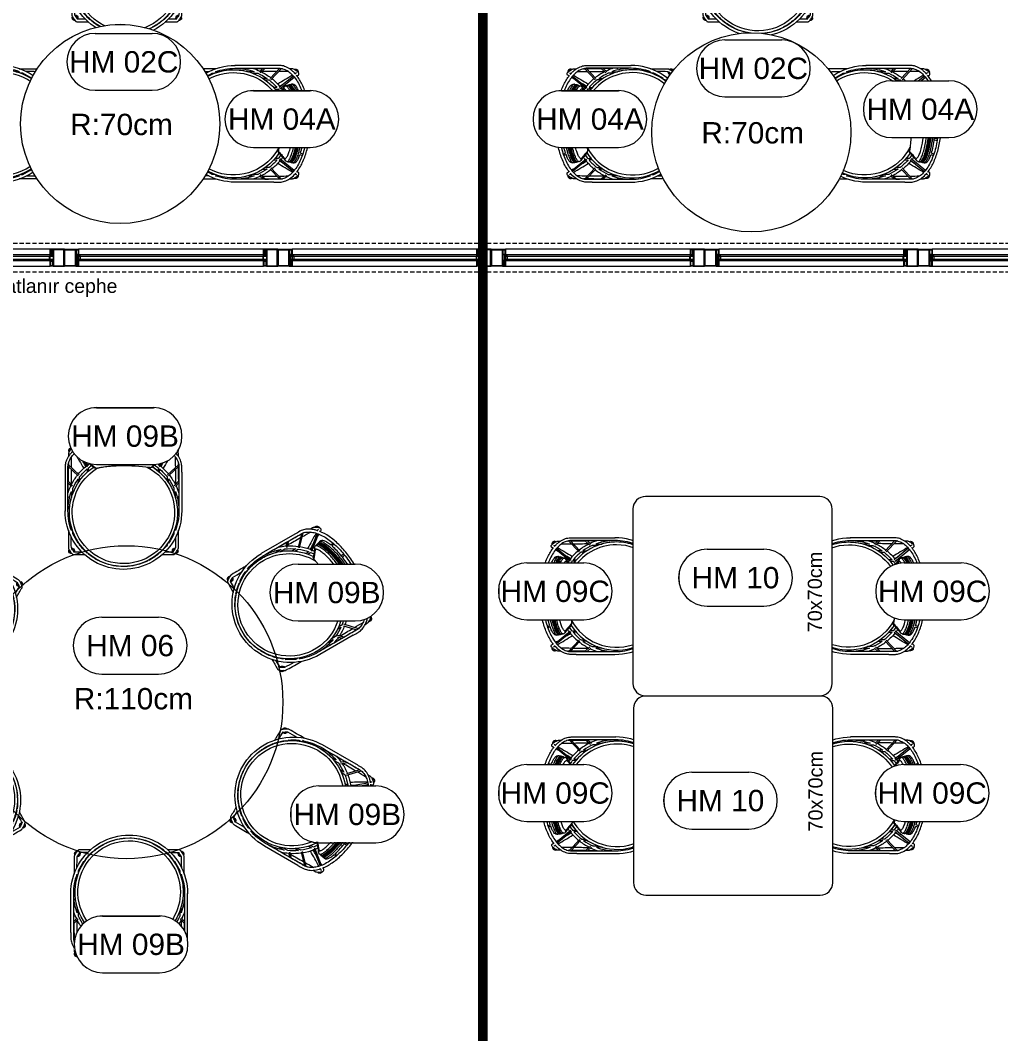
# Model space of a CAD drawing. Header units: millimetres. Extents: x 29001 to 40804, y -8833 to -5892.
# Drawn here: x 29922.5 to 30267.1, y -8442.9 to -8086.8 of the extents above; entities that cross this region are included whole.
import ezdxf
from ezdxf.enums import TextEntityAlignment as Align

# ---------------------------------------------------------------- set-up
doc = ezdxf.new("R2010")
doc.units = ezdxf.units.MM
for name, pattern in [('( Hidden )', [0.375, 0.25, -0.125]), ('DASHDOT2', [0.5, 0.25, -0.125, 0, -0.125]), ('DOT', [3.002, 0.002, -3])]:
    doc.linetypes.add(name, pattern=pattern)
doc.layers.get('0').update_dxf_attribs({"lineweight": 0})
for name, color, linetype, lineweight in [('Auto-Tarama', 251, 'Continuous', 0), ('wipeout', 254, 'Continuous', 0), ('xxx_Auto_Element_Dograma Cam', 140, 'Continuous', 0), ('xxx_Auto_Element_Dograma Ince', 245, 'Continuous', 0), ('xxx_Auto_Element_Dograma Metal', 211, 'Continuous', 0), ('xxx_Auto_Kaplama_Aluminyum', 133, 'Continuous', 0), ('xxx_Auto_Kaplama_Mermer Tarama', 45, 'Continuous', 0), ('xxx_Auto_SIGN_GENERAL', 51, 'Continuous', 0), ('xxx_Auto_Tefris_Tefris', 32, 'Continuous', 0), ('xxx_Auto_Yardimci_Isaret Genel', 51, 'Continuous', 0), ('xxx_Auto_Yardimci_Yazi', 7, 'Continuous', 0)]:
    doc.layers.add(name, color=color, linetype=linetype, lineweight=lineweight)
doc.layers.add('xxx_Auto_Mobilya_Ahsap', color=7, linetype='Continuous', lineweight=0, true_color=0x666666)
doc.styles.add('AUTOBAN', font='')
doc.styles.get("Standard").update_dxf_attribs({"font": 'arial.ttf'})
doc.styles.get('AUTOBAN').set_extended_font_data('Helvetica Normal Tr')

# ---------------------------------------------------------------- blocks, each defined once
blk = doc.blocks.new('2x2 kutu profil')
at = {"layer": 'xxx_Auto_Element_Dograma Metal', "linetype": 'Continuous'}
for points in [[(63241.45, 23662.14), (63242.45, 23662.14), (63242.45, 23660.14), (63241.45, 23660.14)], [(63241.65, 23661.94), (63242.25, 23661.94), (63242.25, 23660.34), (63241.65, 23660.34)]]:
    blk.add_lwpolyline(points, close=True, dxfattribs=at)
blk = doc.blocks.new('XXO')
at = {"layer": 'xxx_Auto_Element_Dograma Cam'}
for points in [[(-529, 1), (-595.5, 1), (-595.5, 0.6), (-529, 0.6)], [(-454, 1), (-520.5, 1), (-520.5, 0.6), (-454, 0.6)], [(-379, 1), (-445.5, 1), (-445.5, 0.6), (-379, 0.6)], [(-304, 1), (-370.5, 1), (-370.5, 0.6), (-304, 0.6)], [(-229, 1), (-295.5, 1), (-295.5, 0.6), (-229, 0.6)], [(-154, 1), (-220.5, 1), (-220.5, 0.6), (-154, 0.6)], [(-529, -0.6), (-595.5, -0.6), (-595.5, -1), (-529, -1)], [(-454, -0.6), (-520.5, -0.6), (-520.5, -1), (-454, -1)], [(-379, -0.6), (-445.5, -0.6), (-445.5, -1), (-379, -1)], [(-304, -0.6), (-370.5, -0.6), (-370.5, -1), (-304, -1)], [(-229, -0.6), (-295.5, -0.6), (-295.5, -1), (-229, -1)], [(-154, -0.6), (-220.5, -0.6), (-220.5, -1), (-154, -1)]]:
    blk.add_lwpolyline(points, close=True, dxfattribs=at)
for points in [[(-529, 0.6), (-529, -0.6), (-530.2, -0.6), (-530.2, 0.6), (-529, 0.6)], [(-520.5, 0.6), (-520.5, -0.6), (-519.3, -0.6), (-519.3, 0.6), (-520.5, 0.6)], [(-454, 0.6), (-454, -0.6), (-455.2, -0.6), (-455.2, 0.6), (-454, 0.6)], [(-445.5, 0.6), (-445.5, -0.6), (-444.3, -0.6), (-444.3, 0.6), (-445.5, 0.6)], [(-379, 0.6), (-379, -0.6), (-380.2, -0.6), (-380.2, 0.6), (-379, 0.6)], [(-370.5, 0.6), (-370.5, -0.6), (-369.3, -0.6), (-369.3, 0.6), (-370.5, 0.6)], [(-304, 0.6), (-304, -0.6), (-305.2, -0.6), (-305.2, 0.6), (-304, 0.6)], [(-295.5, 0.6), (-295.5, -0.6), (-294.3, -0.6), (-294.3, 0.6), (-295.5, 0.6)], [(-229, 0.6), (-229, -0.6), (-230.2, -0.6), (-230.2, 0.6), (-229, 0.6)], [(-220.5, 0.6), (-220.5, -0.6), (-219.3, -0.6), (-219.3, 0.6), (-220.5, 0.6)]]:
    blk.add_lwpolyline(points, dxfattribs=at)
at = {"layer": 'xxx_Auto_Element_Dograma Ince'}
for points in [[(-530, 3), (-595, 3), (-595, -3), (-530, -3)], [(-455, 3), (-520, 3), (-520, -3), (-455, -3)], [(-380, 3), (-445, 3), (-445, -3), (-380, -3)], [(-305, 3), (-370, 3), (-370, -3), (-305, -3)], [(-230, 3), (-295, 3), (-295, -3), (-230, -3)], [(-155, 3), (-220, 3), (-220, -3), (-155, -3)]]:
    blk.add_lwpolyline(points, close=True, dxfattribs=at)
at = {"layer": 'xxx_Auto_Element_Dograma Metal', "linetype": 'Continuous'}
for points in [[(-525, -3), (-525, 3), (-529, 3), (-529, -3)], [(-525.2, -2.8), (-525.2, 2.8), (-528.8, 2.8), (-528.8, -2.8)], [(-525, -3), (-525, 3), (-521, 3), (-521, -3)], [(-524.8, -2.8), (-524.8, 2.8), (-521.2, 2.8), (-521.2, -2.8)], [(-450, -3), (-450, 3), (-454, 3), (-454, -3)], [(-450.2, -2.8), (-450.2, 2.8), (-453.8, 2.8), (-453.8, -2.8)], [(-450, -3), (-450, 3), (-446, 3), (-446, -3)], [(-449.8, -2.8), (-449.8, 2.8), (-446.2, 2.8), (-446.2, -2.8)], [(-375, -3), (-375, 3), (-379, 3), (-379, -3)], [(-375.2, -2.8), (-375.2, 2.8), (-378.8, 2.8), (-378.8, -2.8)], [(-375, -3), (-375, 3), (-371, 3), (-371, -3)], [(-374.8, -2.8), (-374.8, 2.8), (-371.2, 2.8), (-371.2, -2.8)], [(-300, -3), (-300, 3), (-304, 3), (-304, -3)], [(-300.2, -2.8), (-300.2, 2.8), (-303.8, 2.8), (-303.8, -2.8)], [(-300, -3), (-300, 3), (-296, 3), (-296, -3)], [(-299.8, -2.8), (-299.8, 2.8), (-296.2, 2.8), (-296.2, -2.8)], [(-225, -3), (-225, 3), (-229, 3), (-229, -3)], [(-225.2, -2.8), (-225.2, 2.8), (-228.8, 2.8), (-228.8, -2.8)], [(-225, -3), (-225, 3), (-221, 3), (-221, -3)], [(-224.8, -2.8), (-224.8, 2.8), (-221.2, 2.8), (-221.2, -2.8)]]:
    blk.add_lwpolyline(points, close=True, dxfattribs=at)
at = {"layer": 'xxx_Auto_Kaplama_Aluminyum', "color": 1, "linetype": 'Continuous', "xscale": -1}
for p in [(62712.45, -23659.14), (62787.45, -23659.14), (62862.45, -23659.14), (62937.45, -23659.14), (63012.45, -23659.14)]:
    blk.add_blockref('2x2 kutu profil', p, dxfattribs=at)
at = {"layer": 'xxx_Auto_Kaplama_Aluminyum', "color": 1, "linetype": 'Continuous'}
for p in [(-63762.45, -23659.14), (-63687.45, -23659.14), (-63612.45, -23659.14), (-63537.45, -23659.14), (-63462.45, -23659.14)]:
    blk.add_blockref('2x2 kutu profil', p, dxfattribs=at)
at = {"layer": 'xxx_Auto_Kaplama_Aluminyum', "color": 1, "linetype": 'Continuous', "rotation": 180}
for p in [(62712.45, 23659.14), (62787.45, 23659.14), (62862.45, 23659.14), (62937.45, 23659.14), (63012.45, 23659.14)]:
    blk.add_blockref('2x2 kutu profil', p, dxfattribs=at)
at = {"layer": 'xxx_Auto_Kaplama_Aluminyum', "color": 1, "linetype": 'Continuous', "xscale": -1, "rotation": 180}
for p in [(-63762.45, 23659.14), (-63687.45, 23659.14), (-63612.45, 23659.14), (-63537.45, 23659.14), (-63462.45, 23659.14)]:
    blk.add_blockref('2x2 kutu profil', p, dxfattribs=at)
blk = doc.blocks.new('TÜM LAYOOUT')
at = {"color": 8, "linetype": '( Hidden )', "lineweight": 0, "ltscale": 6, "true_color": 0x7e8186}
for p, q in [((1312.26, -1843.45), (724.26, -1843.45)), ((1312.26, -1853.45), (724.26, -1853.45))]:
    blk.add_line(p, q, dxfattribs=at)
at = {"color": 3}
blk.add_blockref('XXO', (1318.26, -1848.45), dxfattribs=at)
at = {"color": 8, "lineweight": 0, "true_color": 0x6e6e6e, "insert": (726.73, -1855.91), "char_height": 4.875, "attachment_point": 1}
blk.add_mtext_dynamic_auto_height_columns('Mevcut kayar katlanır cephe', width=338.6232, gutter_width=1, height=10.15, count=1, dxfattribs=at)
blk = doc.blocks.new('THC PLAN')
at = {"linetype": 'Continuous'}
blk.add_wipeout([(1592.84, -948.22), (1593.27, -911.48), (1597.33, -907.91), (1608.94, -904.92), (1618.54, -904.84), (1628.14, -907.26), (1634.76, -910.81), (1635.32, -948.21), (1631.21, -948.78), (1626.45, -950.79), (1620.72, -953.05), (1612.25, -953.37), (1605.07, -952), (1598.78, -948.45)], dxfattribs=at).translate(0, 0, 41.86).dxf.layer = 'wipeout'
for p, q in [((1608.45, -908.12), (1608.24, -907.14)), ((1608.74, -907.06), (1608.95, -908.05)), ((1613.88, -907.71), (1613.88, -906.67)), ((1614.38, -906.67), (1614.38, -907.72)), ((1619.31, -908.07), (1619.52, -907.06)), ((1620.02, -907.14), (1619.8, -908.14)), ((1597.74, -911.27), (1601.84, -916.33)), ((1603.32, -909.32), (1602.99, -908.48)), ((1603.46, -908.31), (1603.78, -909.14)), ((1624.43, -909.27), (1624.8, -908.31)), ((1625.27, -908.48), (1624.9, -909.43)), ((1626.42, -916.33), (1630.52, -911.27)), ((1601.41, -916.6), (1597.36, -911.59)), ((1630.91, -911.59), (1626.85, -916.6)), ((1593.63, -918.47), (1593.63, -932.04)), ((1598.24, -919.78), (1594.64, -916.39)), ((1594.71, -915.76), (1598.64, -919.47)), ((1601.41, -918.52), (1601.41, -917.37)), ((1601.91, -916.95), (1601.91, -918.09)), ((1624.58, -916.77), (1624.58, -916.77)), ((1626.35, -918.09), (1626.35, -916.95)), ((1626.85, -917.37), (1626.85, -918.52)), ((1629.63, -919.47), (1633.56, -915.76)), ((1633.62, -916.39), (1630.02, -919.78)), ((1634.63, -918.47), (1634.63, -932.15)), ((1594.63, -921.55), (1596.25, -923.25)), ((1598.24, -922.22), (1598.24, -920.84)), ((1598.74, -920.17), (1598.74, -921.49)), ((1629.52, -921.49), (1629.52, -920.17)), ((1630.02, -920.84), (1630.02, -922.22)), ((1632.01, -923.25), (1633.63, -921.55)), ((1595.86, -923.57), (1594.63, -922.27)), ((1595.86, -927.42), (1595.86, -925.33)), ((1596.36, -924.11), (1596.36, -925.91)), ((1631.9, -925.91), (1631.9, -924.11)), ((1633.63, -922.27), (1632.4, -923.57)), ((1632.4, -925.33), (1632.4, -927.42)), ((1594.63, -926.8), (1594.85, -927.56)), ((1633.41, -927.56), (1633.63, -926.8)), ((1595.86, -938.96), (1595.86, -937.86)), ((1596.36, -939.36), (1596.36, -940.18)), ((1631.9, -940.18), (1631.9, -939.37)), ((1632.4, -937.86), (1632.4, -938.96)), ((1598.24, -943.45), (1598.24, -943.06)), ((1630.02, -943.06), (1630.02, -943.45)), ((1598.74, -943.78), (1598.74, -944.12)), ((1601.41, -946.92), (1601.41, -946.75)), ((1626.85, -946.75), (1626.85, -946.92)), ((1629.52, -944.12), (1629.52, -943.78)), ((1601.91, -947.19), (1601.91, -947.34)), ((1605.2, -949.48), (1605.2, -949.41)), ((1605.7, -949.67), (1605.7, -949.73)), ((1622.56, -949.73), (1622.56, -949.67)), ((1623.06, -949.41), (1623.06, -949.48)), ((1626.35, -947.34), (1626.35, -947.19)), ((1609.43, -951.07), (1609.43, -951.05)), ((1609.93, -951.17), (1609.93, -951.19)), ((1614.38, -951.64), (1614.38, -951.64)), ((1618.33, -951.19), (1618.33, -951.17)), ((1618.83, -951.05), (1618.83, -951.07))]:
    blk.add_line(p, q)
for centre, radius, start, end in [((1614.2, -948.19), 40.47, 94.8315, 95.6642), ((1595.91, -910.88), 1, 90.2693, 208.0879), ((1595.9, -910.88), 0.9, 85.2765, 203.3664), ((1595.91, -910.86), 0.978, 80.4544, 90.5627), ((1564.68, -929.7), 36.95, 30.447, 31.4039), ((1600.57, -914.16), 5.21, 141.4282, 145.6715), ((-260.29, -2019.91), 2163.75, 30.80378, 30.82388), ((3451.31, -1997.69), 2120.39, 149.17602, 149.19653), ((1663.58, -929.7), 36.94, 148.596, 149.5531), ((1627.65, -914.2), 5.27, 34.3541, 38.5485), ((1632.35, -910.86), 0.978, 89.4373, 99.5464), ((1632.36, -910.88), 0.9, 336.3666, 94.7195), ((1632.36, -910.88), 1, 331.8971, 89.7497), ((-46923.15, -394.15), 48521.73, 359.382869, 359.387008), ((297068.66, 175160.92), 343955.08, 210.7908923, 210.7919123), ((18363.75, 9073.41), 19513.8, 210.787593, 210.792986), ((1116.15, -1004.87), 493.16, 10.8161, 10.8849), ((1600.74, -912.29), 0.197, 190.729, 239.4928), ((1569.61, -954.34), 52.12, 53.462, 53.476), ((1600.86, -912.87), 0.2, 190.7761, 223.5898), ((1600.85, -912.88), 0.195, 223.4279, 239.6177), ((1114.71, -1005.15), 494.62, 10.6325, 10.7011), ((1601.7, -913.75), 0.866, 189.3738, 279.2988), ((1569.48, -955.03), 51.51, 48.1472, 51.9769), ((1646.83, -943.52), 34.8, 124.6874, 130.2411), ((-13877.25, 8324.46), 18049.53, 329.204559, 329.210392), ((1884.95, -986.93), 267.55, 164.1343, 164.2614), ((1627.51, -913.35), 0.198, 297.5581, 312.6002), ((1627.5, -913.35), 0.209, 312.4896, 342.9657), ((1887.01, -987.52), 269.69, 164.0082, 164.0495), ((1627.67, -912.78), 0.203, 296.7937, 344.0611), ((1648.5, -945.32), 38.43, 122.6419, 122.6613), ((1889.25, -988.16), 272.02, 163.7985, 163.9236), ((149344.79, -88940.49), 171954.48, 149.2075374, 149.2095778), ((50151.07, -394.15), 48521.39, 180.612992, 180.617131), ((-174535.59, 977.81), 176140.55, 359.3821298, 359.3837966), ((-84176.07, 5.7), 85775.8, 359.3844292, 359.3847095), ((1614.13, -932.64), 19, 122.793, 0.0008), ((-412725.86, 3543.07), 414345.63, 359.3824647, 359.3831882), ((1614.13, -932.64), 18, 117.59, 0.0008), ((1614.02, -932.03), 20.34, 129.2367, 140.661), ((1614.03, -932.05), 19.36, 130.6829, 142.1514), ((1600.81, -917.19), 0.488, 118.4283, 144.886), ((1614.19, -932.24), 20.61, 125.0952, 127.857), ((1614.19, -932.24), 19.61, 124.3323, 128.778), ((1614.16, -932.7), 19.07, 122.7793, 129.9888), ((1604.38, -916.07), 0.807, 227.9853, 276.9377), ((1614.44, -962.53), 46.36, 81.6537, 86.4291), ((1614.13, -932.64), 18, 0.0079, 60.5484), ((1623.87, -916.4), 0.733, 260.9271, 310.9473), ((1614.13, -932.64), 19, 0.0079, 56.645), ((1614.08, -932.23), 19.6, 51.2236, 55.021), ((1614.07, -932.24), 20.61, 52.1425, 54.1372), ((1614.23, -932.05), 19.36, 37.8462, 49.3143), ((1614.25, -932.03), 20.33, 39.3378, 50.7645), ((415951.98, 3543.04), 414343.49, 180.6168118, 180.6175353), ((87404.05, 5.7), 85775.52, 180.6152905, 180.6155707), ((177763.61, 977.8), 176140.31, 180.6162034, 180.6178702), ((1614.25, -932.22), 20.63, 142.0473, 152.9751), ((1614.22, -932.2), 19.6, 144.5757, 155.6342), ((1614.23, -932.71), 19.13, 144.0882, 146.7268), ((1614.03, -932.7), 19.11, 33.256, 35.8973), ((1614.06, -932.2), 19.59, 24.3634, 35.4291), ((1614.01, -932.22), 20.64, 27.0261, 37.9514), ((1613.96, -932.08), 20.31, 154.4617, 162.0598), ((1614.2, -932.16), 19.57, 159.5687, 178.2071), ((349183.86, -4670.25), 347609.36, 179.3822299, 179.3827779), ((1595.22, -925.69), 0.547, 141.6908, 178.2924), ((1614.07, -932.16), 19.56, 0.343, 20.4337), ((1614.31, -932.08), 20.3, 17.9379, 25.5392), ((1633.04, -925.69), 0.547, 1.7075, 38.3186), ((-345954.87, -4670.24), 347608.63, 0.6172221, 0.6177701), ((1614.15, -932.63), 19.02, 159.3031, 164.1022), ((1614.09, -932.64), 19.04, 0.0133, 15.9291), ((1614.13, -932.15), 20.5, 179.7042, 0.2959), ((1614.19, -932.13), 19.56, 180.031, 200.4327), ((1614.1, -932.63), 19.03, 339.278, 359.9877), ((1614.07, -932.13), 19.56, 339.5661, 359.9696), ((1614.19, -932.6), 19.07, 200.7714, 215.8967), ((1632.98, -938.83), 0.515, 328.5381, 348.5813), ((4065.95, -924.18), 2470.22, 180.397, 180.4842), ((1614.21, -932.09), 19.59, 204.3627, 215.4282), ((1614.12, -932.64), 19.01, 312.0405, 326.7493), ((1614.05, -932.09), 19.59, 324.5737, 335.6366), ((-889.11, -923.77), 2521.64, 359.51618, 359.6016), ((1595.9, -946.08), 0.999, 180.1266, 275.5049), ((1595.9, -946.08), 0.899, 156.6331, 270.4107), ((1604.7, -940.18), 10.1, 208.4626, 218.5795), ((1595.9, -946.08), 1, 355.3101, 92.3742), ((1595.9, -946.08), 0.899, 349.4504, 89.1333), ((1598.82, -5280.97), 4334.49, 89.99144, 90.02914), ((1595.93, -946.09), 0.869, 338.6947, 349.6935), ((1595.92, -946.09), 0.974, 336.4929, 349.6812), ((1595.95, -946.08), 0.946, 349.3656, 355.317), ((1614.03, -932.25), 19.35, 217.8474, 229.3188), ((1614.24, -932.25), 19.35, 310.6809, 322.1522), ((1629.44, -5280.93), 4334.46, 89.97086, 90.00856), ((1632.36, -946.08), 1, 87.6256, 184.6899), ((1632.31, -946.08), 0.946, 184.683, 190.6344), ((1632.34, -946.09), 0.975, 190.3184, 203.5021), ((1632.36, -946.08), 0.899, 90.8663, 190.5496), ((1623.37, -940.04), 10.34, 321.4895, 331.2152), ((1632.33, -946.09), 0.869, 190.3065, 201.3053), ((1632.36, -946.08), 0.999, 264.5046, 359.8638), ((1632.36, -946.08), 0.899, 268.6642, 23.372), ((1632.39, -946.07), 0.976, 359.5151, 27.8367), ((1600.71, -946.98), 0.499, 236.2994, 259.2635), ((1614.19, -932.55), 19.1, 230.0016, 241.9381), ((1614.2, -932.04), 19.63, 231.2306, 242.7134), ((1614.15, -932.58), 19.06, 243.7062, 265.5193), ((1614.09, -932.25), 19.38, 244.3599, 256.088), ((1614.17, -932.26), 19.38, 283.91, 295.6403), ((1614.08, -932.55), 19.1, 296.3579, 309.977), ((1614.06, -932.04), 19.63, 297.2867, 308.7696), ((1614.15, -932.06), 19.59, 257.567, 265.6333), ((1614.13, -932.27), 19.38, 270.7456, 272.5678), ((1614.12, -932.07), 19.58, 272.6119, 282.4335), ((1614.11, -932.55), 19.09, 277.8507, 284.309)]:
    blk.add_arc(centre, radius, start, end)
for points, knots in [([(1633.63, -932.15), (1633.63, -928.56), (1633.63, -923.88), (1633.63, -918.7), (1633.63, -916.97), (1633.61, -915.77), (1633.26, -914.51), (1632.34, -912.98), (1631, -911.6), (1628.69, -909.89), (1624.97, -908.2), (1619.8, -906.95), (1614.12, -906.53), (1608.48, -906.95), (1603.31, -908.19), (1599.58, -909.89), (1597.25, -911.6), (1595.91, -913), (1594.99, -914.52), (1594.66, -915.78), (1594.63, -916.95), (1594.63, -918.63), (1594.63, -921.61), (1594.63, -926.3), (1594.63, -929.94), (1594.63, -932.15)], [0, 0, 0, 0, 10.76451, 14.024069, 15.555245, 15.941019, 17.620949, 19.411439, 21.291586, 23.347652, 28.009803, 33.466332, 39.246754, 45.02672, 50.416088, 55.123917, 57.239292, 59.076888, 60.892815, 62.543481, 62.92004, 64.407062, 67.565743, 71.876191, 78.483634, 78.483634, 78.483634, 78.483634]), ([(1597.08, -910.51), (1598.11, -909.7), (1600.5, -908.28), (1604.62, -906.79), (1609.26, -905.87), (1614.15, -905.57), (1619.06, -905.88), (1623.7, -906.8), (1627.81, -908.3), (1630.18, -909.72), (1631.18, -910.51)], [0, 0, 0, 0, 3.921864, 8.309993, 13.091815, 18.083368, 22.974007, 27.823927, 32.224374, 36.05482, 36.05482, 36.05482, 36.05482]), ([(1603.78, -909.14), (1604.58, -908.89), (1606.28, -908.46), (1609.88, -907.87), (1614.41, -907.58), (1619.64, -907.99), (1622.9, -908.75), (1624.43, -909.27)], [0, 0, 0, 0, 2.511515, 5.247937, 10.953451, 16.085332, 20.943932, 20.943932, 20.943932, 20.943932]), ([(1593.63, -918.47), (1593.64, -917.81), (1593.61, -916.97), (1593.68, -915.56), (1594.07, -914.15), (1595.1, -912.36), (1596.16, -911.3), (1596.75, -910.79)], [0, 0, 0, 0, 1.986445, 2.527254, 4.232645, 6.326212, 8.682617, 8.682617, 8.682617, 8.682617]), ([(1594.81, -912.94), (1594.81, -912.65), (1594.82, -912.32), (1594.82, -911.87), (1594.96, -911.42), (1595.34, -910.77), (1595.82, -910.12), (1596.28, -909.69), (1596.71, -909.62), (1596.98, -909.79), (1597.14, -910.05), (1597.24, -910.22), (1597.31, -910.34)], [0, 0, 0, 0, 0.880915, 0.993849, 1.346591, 2.269542, 3.256294, 3.760106, 4.149937, 4.470063, 4.670286, 5.067906, 5.067906, 5.067906, 5.067906]), ([(1600.42, -911.64), (1600.41, -911.53), (1600.42, -911.3), (1600.58, -910.84), (1601.09, -910.3), (1602.06, -909.76), (1602.84, -909.45), (1603.31, -909.29)], [0, 0, 0, 0, 0.338025, 0.68305, 1.454174, 2.518494, 3.984482, 3.984482, 3.984482, 3.984482]), ([(1628.03, -912.26), (1628.06, -912.17), (1628, -911.96), (1627.76, -911.68), (1627.37, -911.36), (1626.56, -910.87), (1625.22, -910.28), (1622.71, -909.45), (1619.97, -908.89), (1617.13, -908.57), (1614.75, -908.46), (1610.9, -908.53), (1607.33, -908.98), (1604.5, -909.66), (1603.23, -910.04), (1602.2, -910.4), (1601.29, -910.84), (1600.81, -911.14), (1600.5, -911.44), (1600.42, -911.66), (1600.44, -911.75)], [0, 0, 0, 0, 0.278376, 0.622174, 1.101377, 1.776557, 3.467846, 5.471554, 9.70769, 11.850074, 14.034591, 16.85395, 23.401701, 24.800898, 25.582134, 27.367063, 28.053406, 28.640071, 29.045823, 29.318055, 29.318055, 29.318055, 29.318055]), ([(1627.86, -912.83), (1627.89, -912.74), (1627.84, -912.53), (1627.6, -912.25), (1627.22, -911.94), (1626.42, -911.45), (1625.11, -910.86), (1622.65, -910.04), (1619.24, -909.34), (1615.52, -909.04), (1610.96, -909.13), (1607.51, -909.54), (1604.63, -910.24), (1603.35, -910.61), (1602.21, -911.02), (1601.33, -911.46), (1600.89, -911.75), (1600.61, -912.02), (1600.53, -912.24), (1600.55, -912.33)], [0, 0, 0, 0, 0.277702, 0.618512, 1.091914, 1.757706, 3.423591, 5.396429, 9.506247, 13.871508, 16.559288, 23.186824, 24.264895, 25.436055, 27.176987, 27.899431, 28.370671, 28.773552, 29.045239, 29.045239, 29.045239, 29.045239]), ([(1627.76, -913.21), (1627.78, -913.12), (1627.73, -912.91), (1627.49, -912.63), (1627.12, -912.32), (1626.33, -911.83), (1625.03, -911.25), (1622.6, -910.44), (1619.21, -909.73), (1615.51, -909.43), (1610.97, -909.52), (1607.54, -909.94), (1604.67, -910.63), (1603.4, -911), (1602.27, -911.41), (1601.4, -911.85), (1600.96, -912.14), (1600.69, -912.41), (1600.6, -912.63), (1600.62, -912.72)], [0, 0, 0, 0, 0.276857, 0.615332, 1.083989, 1.743361, 3.392434, 5.344886, 9.417286, 13.762083, 16.446861, 23.042581, 24.113255, 25.276096, 27.004477, 27.721281, 28.188925, 28.589676, 28.860721, 28.860721, 28.860721, 28.860721]), ([(1600.61, -912.61), (1600.62, -912.51), (1600.7, -912.29), (1600.98, -912), (1601.41, -911.7), (1602.26, -911.26), (1603.66, -910.73), (1606.94, -909.86), (1610.8, -909.36), (1614.59, -909.27), (1617.1, -909.39), (1619.47, -909.65), (1621.63, -910.06), (1623.56, -910.59), (1625.09, -911.11), (1626.36, -911.69), (1627.12, -912.18), (1627.5, -912.49), (1627.73, -912.81), (1627.78, -913.03), (1627.77, -913.12)], [0, 0, 0, 0, 0.299857, 0.688409, 1.212511, 1.856299, 3.561617, 5.708866, 12.030256, 15.183819, 17.082644, 19.555489, 22.346767, 23.656596, 25.571171, 27.191727, 27.809975, 28.30105, 28.668251, 28.958914, 28.958914, 28.958914, 28.958914]), ([(1627.7, -913.4), (1627.73, -913.31), (1627.67, -913.1), (1627.44, -912.82), (1627.07, -912.51), (1626.28, -912.03), (1624.99, -911.44), (1622.58, -910.63), (1619.2, -909.93), (1615.51, -909.63), (1610.98, -909.72), (1607.55, -910.13), (1604.69, -910.83), (1603.43, -911.19), (1602.3, -911.61), (1601.44, -912.04), (1601, -912.34), (1600.72, -912.6), (1600.64, -912.82), (1600.66, -912.91)], [0, 0, 0, 0, 0.276638, 0.614131, 1.080881, 1.737163, 3.377868, 5.320178, 9.373954, 13.708549, 16.391827, 22.971683, 24.038674, 25.197375, 26.919507, 27.633832, 28.100026, 28.499849, 28.770724, 28.770724, 28.770724, 28.770724]), ([(1627.59, -913.79), (1627.62, -913.69), (1627.57, -913.49), (1627.34, -913.21), (1626.96, -912.9), (1626.19, -912.41), (1624.91, -911.83), (1622.52, -911.02), (1619.17, -910.33), (1615.5, -910.03), (1610.99, -910.12), (1607.57, -910.53), (1604.73, -911.22), (1603.48, -911.59), (1602.36, -912), (1601.5, -912.43), (1601.07, -912.73), (1600.79, -912.99), (1600.71, -913.21), (1600.73, -913.3)], [0, 0, 0, 0, 0.276621, 0.612525, 1.076377, 1.726712, 3.35076, 5.272889, 9.289591, 13.603837, 16.284117, 22.83233, 23.891984, 25.042448, 26.752132, 27.462175, 27.926158, 28.324409, 28.59525, 28.59525, 28.59525, 28.59525]), ([(1600.72, -913.2), (1600.73, -913.1), (1600.8, -912.88), (1601.07, -912.59), (1601.5, -912.29), (1602.36, -911.84), (1603.75, -911.32), (1606.44, -910.6), (1610.22, -910.01), (1614.8, -909.81), (1619.22, -910.15), (1622.61, -910.88), (1625, -911.69), (1626.23, -912.27), (1626.97, -912.75), (1627.34, -913.07), (1627.57, -913.38), (1627.62, -913.6), (1627.61, -913.7)], [0, 0, 0, 0, 0.298109, 0.672222, 1.181866, 1.847501, 3.58322, 5.631914, 10.203243, 15.02391, 19.387936, 23.475016, 25.395043, 26.937474, 27.549506, 28.042589, 28.40077, 28.694057, 28.694057, 28.694057, 28.694057]), ([(1600.84, -913.89), (1600.82, -913.79), (1600.9, -913.59), (1601.16, -913.33), (1601.56, -913.04), (1602.39, -912.61), (1603.79, -912.08), (1606.47, -911.36), (1610.26, -910.77), (1614.78, -910.57), (1619.11, -910.91), (1622.4, -911.61), (1624.74, -912.39), (1625.96, -912.95), (1626.75, -913.43), (1627.14, -913.74), (1627.4, -914.05), (1627.46, -914.27), (1627.43, -914.36)], [0, 0, 0, 0, 0.278877, 0.621533, 1.095914, 1.760487, 3.415037, 5.578987, 10.091194, 14.876802, 19.142059, 23.109684, 24.91948, 26.554393, 27.129029, 27.676229, 28.060521, 28.328174, 28.328174, 28.328174, 28.328174]), ([(1624.9, -909.43), (1625.17, -909.54), (1625.68, -909.74), (1626.56, -910.16), (1627.39, -910.65), (1628.03, -911.37), (1628.11, -911.93), (1628.05, -912.17)], [0, 0, 0, 0, 0.854425, 1.667052, 2.902407, 3.750177, 4.494991, 4.494991, 4.494991, 4.494991]), ([(1630.95, -910.34), (1631.02, -910.22), (1631.12, -910.05), (1631.28, -909.79), (1631.56, -909.62), (1631.98, -909.69), (1632.44, -910.12), (1632.91, -910.76), (1633.3, -911.42), (1633.44, -911.87), (1633.45, -912.32), (1633.45, -912.65), (1633.45, -912.94)], [0, 0, 0, 0, 0.397513, 0.599592, 0.923848, 1.307284, 1.812926, 2.777218, 3.722785, 4.073147, 4.186061, 5.067708, 5.067708, 5.067708, 5.067708]), ([(1631.51, -910.79), (1631.81, -911.04), (1632.36, -911.56), (1633.34, -912.68), (1634.19, -914.12), (1634.58, -915.55), (1634.65, -916.97), (1634.62, -917.81), (1634.63, -918.47)], [0, 0, 0, 0, 1.165515, 2.298684, 4.425887, 6.153316, 6.688381, 8.682163, 8.682163, 8.682163, 8.682163]), ([(1601.84, -914.6), (1601.82, -914.51), (1601.9, -914.33), (1602.14, -914.09), (1602.51, -913.83), (1603.28, -913.43), (1604.57, -912.96), (1607.05, -912.31), (1610.53, -911.78), (1614.71, -911.6), (1618.72, -911.89), (1621.76, -912.52), (1623.93, -913.22), (1625.2, -913.79), (1626.02, -914.3), (1626.38, -914.72), (1626.43, -914.92), (1626.41, -915)], [0, 0, 0, 0, 0.259541, 0.576073, 1.010427, 1.622498, 3.14659, 5.139082, 9.305189, 13.701852, 17.654608, 21.343981, 22.998248, 24.493832, 25.517481, 25.87179, 26.120974, 26.120974, 26.120974, 26.120974]), ([(1626.41, -915), (1625.97, -915.32), (1625.33, -915.81), (1624.51, -916.47), (1624.07, -916.85), (1623.82, -917.06), (1623.77, -917.11), (1623.75, -917.11), (1623.73, -917.11), (1623.7, -917.1), (1623.3, -917.02), (1622.73, -916.91), (1622.01, -916.79), (1621.33, -916.68), (1620.45, -916.56), (1618.84, -916.36), (1617, -916.22), (1612.19, -916.09), (1608.12, -916.35), (1604.64, -916.84), (1604.47, -916.86), (1604.37, -916.78), (1603.9, -916.34), (1603.27, -915.79), (1602.48, -915.12), (1602.09, -914.8), (1601.84, -914.6)], [0, 0, 0, 0, 1.638122, 2.407606, 3.164681, 3.377744, 3.380052, 3.389163, 3.423595, 3.452493, 3.460983, 4.66918, 5.166854, 5.667294, 6.73481, 7.820974, 10.55463, 12.251255, 22.267831, 22.760393, 22.783016, 22.786224, 23.134341, 24.725115, 25.26913, 26.243946, 26.243946, 26.243946, 26.243946]), ([(1626.41, -915), (1626.47, -915.02), (1626.57, -915.03), (1626.79, -915.02), (1627.16, -914.87), (1627.37, -914.58), (1627.43, -914.36)], [0, 0, 0, 0, 0.167666, 0.321649, 0.644728, 1.334715, 1.334715, 1.334715, 1.334715]), ([(1596.5, -947.47), (1596.39, -947.45), (1596.22, -947.34), (1596, -947.09), (1595.62, -946.6), (1595.25, -946.03), (1594.94, -945.49), (1594.82, -945.21), (1594.82, -944.88), (1594.8, -942.8), (1594.79, -940.79), (1594.77, -938.93)], [0, 0, 0, 0, 0.34068, 0.599078, 0.989648, 2.195656, 2.619669, 2.869219, 3.117296, 3.578898, 9.1396, 9.1396, 9.1396, 9.1396]), ([(1633.49, -938.93), (1633.48, -940.94), (1633.46, -943.01), (1633.45, -945.09), (1633.43, -945.26), (1633.32, -945.49), (1633.01, -946.03), (1632.64, -946.6), (1632.26, -947.09), (1632.05, -947.34), (1631.87, -947.45), (1631.76, -947.47)], [0, 0, 0, 0, 6.022079, 6.190929, 6.26967, 6.514877, 6.943839, 8.152033, 8.537297, 8.799681, 9.139602, 9.139602, 9.139602, 9.139602]), ([(1600.52, -947.48), (1599.22, -947.48), (1597.88, -947.48), (1596.54, -947.48), (1596.5, -947.47)], [0, 0, 0, 0, 3.901896, 4.019045, 4.019045, 4.019045, 4.019045]), ([(1631.76, -947.47), (1631.72, -947.48), (1630.38, -947.48), (1629.04, -947.48), (1627.74, -947.48)], [0, 0, 0, 0, 0.118356, 4.019062, 4.019062, 4.019062, 4.019062])]:
    blk.add_open_spline(points, degree=3, knots=knots)
blk = doc.blocks.new('*U139')
at = {"layer": 'xxx_Auto_Tefris_Tefris', "xscale": -1}
blk.add_blockref('THC PLAN', (1614.08, 929.11, -20.93), dxfattribs=at)
blk = doc.blocks.new('*U138')
at = {"color": 0, "linetype": 'ByBlock', "lineweight": -2, "transparency": 16777216}
blk.add_blockref('*U139', (22504.95, 4637.74, 20.93), dxfattribs=at)
for p, rotation in [((22566.24, 4603.46, 20.93), 299.9999999999999), ((22444.62, 4601.8, 20.93), 59.99999999999997), ((22445.57, 4531.58, 20.93), 120), ((22567.2, 4533.24, 20.93), 239.9999999999999), ((22506.86, 4497.3, 20.93), 180)]:
    blk.add_blockref('*U139', p, dxfattribs=dict(at, rotation=rotation))
blk = doc.blocks.new('octagon kare')
at = {"ltscale": 10}
blk.add_wipeout([(0.01, 37.55), (30.64, 37.54), (32, 37.32), (33.06, 36.81), (33.73, 36.26), (34.33, 35.51), (34.8, 34.52), (34.99, 33.63), (34.99, -28.1), (34.75, -29.52), (34.34, -30.38), (33.7, -31.19), (32.7, -31.94), (32.7, -31.94), (31.64, -32.35), (31.64, -32.47), (-30.65, -32.45), (-31.72, -32.31), (-33.74, -31.16), (-34.75, -29.6), (-35.02, -28.07), (-35, 33.19), (-34.36, 35.46), (-33.71, 36.28), (-33.71, 36.28), (-31.69, 37.43), (-31.69, 37.57), (-26.45, 37.56)], dxfattribs=at).dxf.layer = 'wipeout'
at = {"layer": 'xxx_Auto_Mobilya_Ahsap', "linetype": 'Continuous', "lineweight": 0, "flags": 128}
blk.add_lwpolyline([(30.64, 37.54), (-30.62, 37.56, 0.414214), (-35, 33.19), (-35.02, -28.07, 0.414214), (-30.65, -32.45), (30.61, -32.47, 0.414214), (34.99, -28.1), (35.01, 33.16, 0.414214)], format="xyb", close=True, dxfattribs=at)
at = {"layer": 'xxx_Auto_Yardimci_Yazi', "linetype": 'DOT', "insert": (-12.7, -23.87), "char_height": 5, "width": 66.6648, "attachment_point": 1, "style": 'AUTOBAN'}
blk.add_mtext('70x70cm', dxfattribs=at)
blk = doc.blocks.new('msasa')
blk.add_wipeout([(5.09, 124.12), (12.02, 123.66), (17, 122.45), (23.04, 119.85), (29.4, 115.39), (33.18, 111.49), (36.89, 106.05), (39.68, 99.52), (41.01, 93.24), (41.2, 87.32), (40.07, 80.14), (36.97, 72.37), (34.17, 68.03), (31.22, 64.62), (25.26, 59.75), (20.23, 57.05), (16.32, 55.62), (11.79, 54.58), (8.45, 54.21), (3.44, 54.26), (-0.3, 54.76), (-3.63, 55.57), (-7.17, 56.82), (-10.96, 58.66), (-14.68, 61.09), (-17.75, 63.67), (-21.18, 67.41), (-23.79, 71.18), (-25.64, 74.72), (-27.08, 78.47), (-28.25, 83.21), (-28.75, 88.83), (-28.17, 95.49), (-27.41, 98.75), (-25.85, 103.1), (-24, 106.76), (-20.72, 111.46), (-16.72, 115.55), (-12.55, 118.67), (-6.08, 121.9), (-0.58, 123.47), (2.73, 123.97)]).dxf.layer = 'wipeout'
at = {"layer": 'xxx_Auto_Tefris_Tefris'}
blk.add_circle((6.25, 89.14), 35, dxfattribs=at)
at = {"color": 251, "lineweight": 0, "true_color": 0x636466}
blk.add_text('R:70cm', height=7.5, dxfattribs=at).set_placement((-11.32, 85.21))
blk = doc.blocks.new('MOBİLYALAR')
blk.add_blockref('*U138', (-21690.89, -6572.12))
at = {"layer": 'xxx_Auto_Tefris_Tefris', "xscale": -1}
for p in [(2429.35, -818.07, -41.86), (2651.13, -818.07, -41.86)]:
    blk.add_blockref('THC PLAN', p, dxfattribs=at)
at = {"layer": 'xxx_Auto_Tefris_Tefris', "rotation": 90}
for p in [(-161.51, -3415.5, -41.86), (60.27, -3415.5, -41.86), (54.67, -3581.43, -41.86), (54.88, -3651.43, -41.86)]:
    blk.add_blockref('THC PLAN', p, dxfattribs=at)
at = {"layer": 'xxx_Auto_Tefris_Tefris', "xscale": -1, "rotation": 270}
for p in [(1785.34, -3415.5, -41.86), (2007.12, -3415.5, -41.86), (2001.52, -3581.43, -41.86), (2001.73, -3651.43, -41.86)]:
    blk.add_blockref('THC PLAN', p, dxfattribs=at)
at = {"layer": 'xxx_Auto_Tefris_Tefris', "lineweight": 0}
blk.add_circle((815.02, -2004.6), 55, dxfattribs=at)
at = {"color": 240, "lineweight": 0, "true_color": 0xed1f24}
for p in [(806.6, -1890.56), (1028.43, -1893.5, -41.36)]:
    blk.add_blockref('msasa', p, dxfattribs=at)
at = {"layer": 'Auto-Tarama', "color": 1, "rotation": 90}
blk.add_blockref('octagon kare', (1030.83, -2037.35), dxfattribs=at)
at = {"color": 251, "true_color": 0x636466}
blk.add_text('R:110cm', height=7.5, dxfattribs=at).set_placement((796.56, -2007.11))
at = {"layer": 'Auto-Tarama', "color": 1, "rotation": 90}
blk.add_blockref('octagon kare', (1030.63, -1967.35), dxfattribs=at)
blk = doc.blocks.new('_TagSlot')
at = {"color": 0, "linetype": 'ByBlock', "lineweight": -2, "transparency": 16777216}
for p, q in [((-4, 4), (4, 4)), ((-4, -4), (4, -4))]:
    blk.add_line(p, q, dxfattribs=at)
for centre, start, end in [((-4, 0), 90, 270), ((4, 0), 270, 90)]:
    blk.add_arc(centre, 4, start, end, dxfattribs=at)
at = {"layer": 'xxx_Auto_Kaplama_Mermer Tarama', "color": 0, "transparency": 16777216, "style": 'AUTOBAN'}
blk.add_attdef('TAGNUMBER', text='', height=3, dxfattribs=at).set_placement((0, -1.5), align=Align.CENTER)
blk = doc.blocks.new('key planxx')
at = {"layer": 'xxx_Auto_Yardimci_Isaret Genel', "xscale": 2.5, "yscale": 2.5, "zscale": 2.5}
for p, values in [((-664.16, -1136.15), {'TAGNUMBER': 'HM 02C'}), ((-442.88, -1138.44), {'TAGNUMBER': 'HM 02C'}), ((-661.9, -1341.24, -9.93), {'TAGNUMBER': 'HM 06'})]:
    blk.add_blockref('_TagSlot', p, dxfattribs=at).add_auto_attribs(values)
for points in [[(-394.41, -1142.84), (-374.41, -1142.84), (-370.58, -1143.6), (-367.56, -1145.55), (-365.68, -1147.97), (-364.71, -1150.41), (-364.41, -1152.84), (-365.02, -1156.27), (-366.92, -1159.47), (-368.28, -1160.74), (-371.05, -1162.26), (-374.41, -1162.84), (-396.04, -1162.71), (-398.41, -1162.01), (-401.17, -1160.21), (-402.36, -1158.91), (-404.23, -1154.73), (-404.21, -1150.85), (-402.91, -1147.57), (-401.05, -1145.36), (-397.35, -1143.28)], [(-673.89, -1257.71), (-653.89, -1257.71), (-650.06, -1258.47), (-647.04, -1260.42), (-645.16, -1262.84), (-644.19, -1265.27), (-643.89, -1267.71), (-644.5, -1271.14), (-646.4, -1274.34), (-647.76, -1275.61), (-650.53, -1277.13), (-653.89, -1277.71), (-675.52, -1277.58), (-677.89, -1276.88), (-680.65, -1275.08), (-681.84, -1273.78), (-683.71, -1269.6), (-683.69, -1265.71), (-682.39, -1262.43), (-680.52, -1260.23), (-676.83, -1258.15)], [(-459.16, -1307.39), (-439.16, -1307.39), (-435.33, -1308.15), (-432.31, -1310.1), (-430.42, -1312.52), (-429.46, -1314.95), (-429.16, -1317.39), (-429.76, -1320.82), (-431.67, -1324.02), (-433.02, -1325.28), (-435.8, -1326.81), (-439.16, -1327.39), (-460.79, -1327.25), (-463.15, -1326.55), (-465.92, -1324.75), (-467.11, -1323.45), (-468.98, -1319.27), (-468.96, -1315.39), (-467.65, -1312.11), (-465.79, -1309.9), (-462.09, -1307.83)], [(-603.02, -1312.66), (-583.02, -1312.66), (-579.19, -1313.42), (-576.17, -1315.37), (-574.28, -1317.79), (-573.32, -1320.22), (-573.02, -1322.66), (-573.62, -1326.09), (-575.53, -1329.29), (-576.88, -1330.56), (-579.66, -1332.08), (-583.02, -1332.66), (-604.65, -1332.52), (-607.01, -1331.82), (-609.78, -1330.02), (-610.97, -1328.72), (-612.84, -1324.54), (-612.82, -1320.66), (-611.51, -1317.38), (-609.65, -1315.17), (-605.95, -1313.1)], [(-522.5, -1312.18), (-502.5, -1312.18), (-498.67, -1312.94), (-495.65, -1314.89), (-493.77, -1317.31), (-492.8, -1319.74), (-492.5, -1322.18), (-493.11, -1325.61), (-495.01, -1328.81), (-496.37, -1330.08), (-499.14, -1331.6), (-502.5, -1332.18), (-524.13, -1332.05), (-526.5, -1331.35), (-529.26, -1329.55), (-530.45, -1328.25), (-532.32, -1324.07), (-532.3, -1320.18), (-531, -1316.9), (-529.13, -1314.7), (-525.44, -1312.62)], [(-390.03, -1312.18), (-370.03, -1312.18), (-366.2, -1312.94), (-363.18, -1314.89), (-361.3, -1317.31), (-360.33, -1319.74), (-360.03, -1322.18), (-360.64, -1325.61), (-362.54, -1328.81), (-363.9, -1330.08), (-366.67, -1331.6), (-370.03, -1332.18), (-391.66, -1332.05), (-394.03, -1331.35), (-396.79, -1329.55), (-397.98, -1328.25), (-399.85, -1324.07), (-399.83, -1320.18), (-398.53, -1316.9), (-396.67, -1314.7), (-392.97, -1312.62)], [(-522.5, -1383.05), (-502.5, -1383.05), (-498.67, -1383.81), (-495.65, -1385.76), (-493.77, -1388.18), (-492.8, -1390.61), (-492.5, -1393.05), (-493.11, -1396.48), (-495.01, -1399.68), (-496.37, -1400.94), (-499.14, -1402.47), (-502.5, -1403.05), (-524.13, -1402.91), (-526.5, -1402.21), (-529.26, -1400.41), (-530.45, -1399.11), (-532.32, -1394.93), (-532.3, -1391.05), (-531, -1387.77), (-529.13, -1385.56), (-525.44, -1383.49)], [(-390.03, -1383.05), (-370.03, -1383.05), (-366.2, -1383.81), (-363.18, -1385.76), (-361.3, -1388.18), (-360.33, -1390.61), (-360.03, -1393.05), (-360.64, -1396.48), (-362.54, -1399.68), (-363.9, -1400.94), (-366.67, -1402.47), (-370.03, -1403.05), (-391.66, -1402.91), (-394.03, -1402.21), (-396.79, -1400.41), (-397.98, -1399.11), (-399.85, -1394.93), (-399.83, -1391.05), (-398.53, -1387.77), (-396.67, -1385.56), (-392.97, -1383.49)], [(-464.46, -1385.7), (-444.46, -1385.7), (-440.63, -1386.47), (-437.61, -1388.42), (-435.73, -1390.83), (-434.76, -1393.27), (-434.46, -1395.7), (-435.07, -1399.13), (-436.98, -1402.33), (-438.33, -1403.6), (-441.11, -1405.12), (-444.46, -1405.7), (-466.09, -1405.57), (-468.46, -1404.87), (-471.23, -1403.07), (-472.41, -1401.77), (-474.28, -1397.59), (-474.26, -1393.71), (-472.96, -1390.43), (-471.1, -1388.22), (-467.4, -1386.14)], [(-595.62, -1390.31), (-575.62, -1390.31), (-571.79, -1391.07), (-568.77, -1393.02), (-566.89, -1395.44), (-565.92, -1397.87), (-565.62, -1400.31), (-566.23, -1403.74), (-568.13, -1406.94), (-569.49, -1408.2), (-572.26, -1409.73), (-575.62, -1410.31), (-597.25, -1410.17), (-599.62, -1409.47), (-602.38, -1407.67), (-603.57, -1406.37), (-605.44, -1402.19), (-605.42, -1398.31), (-604.12, -1395.03), (-602.25, -1392.82), (-598.56, -1390.75)], [(-671.77, -1436.27), (-651.77, -1436.27), (-647.94, -1437.03), (-644.92, -1438.98), (-643.04, -1441.4), (-642.07, -1443.83), (-641.77, -1446.27), (-642.38, -1449.7), (-644.29, -1452.9), (-645.64, -1454.17), (-648.42, -1455.69), (-651.77, -1456.27), (-673.4, -1456.13), (-675.77, -1455.43), (-678.54, -1453.64), (-679.72, -1452.33), (-681.59, -1448.15), (-681.57, -1444.27), (-680.27, -1440.99), (-678.41, -1438.78), (-674.71, -1436.71)]]:
    blk.add_wipeout(points)
for points in [[(-618.79, -1146.32), (-598.79, -1146.32), (-594.96, -1147.08), (-591.94, -1149.03), (-590.06, -1151.45), (-589.09, -1153.89), (-588.79, -1156.32), (-589.4, -1159.75), (-591.31, -1162.95), (-592.66, -1164.22), (-595.44, -1165.74), (-598.79, -1166.32), (-620.42, -1166.19), (-622.79, -1165.49), (-625.55, -1163.69), (-626.74, -1162.39), (-628.61, -1158.21), (-628.59, -1154.32), (-627.29, -1151.05), (-625.43, -1148.84), (-621.73, -1146.76)], [(-510.49, -1146.33), (-490.49, -1146.33), (-486.66, -1147.09), (-483.64, -1149.04), (-481.76, -1151.46), (-480.79, -1153.89), (-480.49, -1156.33), (-481.1, -1159.76), (-483, -1162.95), (-484.36, -1164.22), (-487.13, -1165.75), (-490.49, -1166.33), (-512.12, -1166.19), (-514.49, -1165.49), (-517.25, -1163.69), (-518.44, -1162.39), (-520.31, -1158.21), (-520.29, -1154.33), (-518.99, -1151.05), (-517.12, -1148.84), (-513.43, -1146.77)]]:
    blk.add_wipeout(points).translate(0, 0, -41.86)
for p, values in [((-384.22, -1152.79), {'TAGNUMBER': 'HM 04A'}), ((-608.6, -1156.27, -41.86), {'TAGNUMBER': 'HM 04A'}), ((-500.3, -1156.27, -41.86), {'TAGNUMBER': 'HM 04A'}), ((-663.7, -1267.65), {'TAGNUMBER': 'HM 09B'}), ((-449.16, -1317.39), {'TAGNUMBER': 'HM 10'}), ((-592.83, -1322.6), {'TAGNUMBER': 'HM 09B'}), ((-512.5, -1322.18), {'TAGNUMBER': 'HM 09C'}), ((-379.88, -1322.18), {'TAGNUMBER': 'HM 09C'}), ((-512.5, -1393.05), {'TAGNUMBER': 'HM 09C'}), ((-380.03, -1393.05), {'TAGNUMBER': 'HM 09C'}), ((-454.46, -1395.7), {'TAGNUMBER': 'HM 10'}), ((-585.6, -1400.56), {'TAGNUMBER': 'HM 09B'}), ((-661.58, -1446.21), {'TAGNUMBER': 'HM 09B'})]:
    blk.add_blockref('_TagSlot', p, dxfattribs=at).add_auto_attribs(values)
blk = doc.blocks.new('*U147')
at = {"layer": 'xxx_Auto_Yardimci_Isaret Genel', "linetype": 'DASHDOT2', "ltscale": 50, "const_width": 1}
blk.add_lwpolyline([(24258.99, 87997.19), (23578.17, 87997.19)], dxfattribs=at)
at = {"layer": 'xxx_Auto_Yardimci_Isaret Genel', "style": 'AUTOBAN', "width": 0.8}
for tag, p in [('SECTION', (23565.84, 88001.76)), ('SHEET', (23565.84, 87992.46))]:
    blk.add_attdef(tag, text='', height=5, dxfattribs=at).set_placement(p, align=Align.MIDDLE)

msp = doc.modelspace()

# ---------------------------------------------------------------- block references
at = {"color": 6}
msp.add_blockref('TÜM LAYOOUT', (29144.79, -6321.8), dxfattribs=at)

# ---------------------------------------------------------------- next in the draw order: block references
msp.add_blockref('MOBİLYALAR', (29144.79, -6321.8), dxfattribs=at)

# ---------------------------------------------------------------- next in the draw order: block references
msp.add_blockref('key planxx', (30623.06, -6965.25), dxfattribs=at)

# ---------------------------------------------------------------- next in the draw order: block references
at = {"layer": 'xxx_Auto_SIGN_GENERAL', "lineweight": 0, "xscale": 3.333333333333333, "yscale": 3.333333333333333, "zscale": 3.333333333333333, "rotation": 90}
msp.add_blockref('*U147', (323409.05, -87331.45), dxfattribs=at)

doc.saveas('drawing.dxf')
